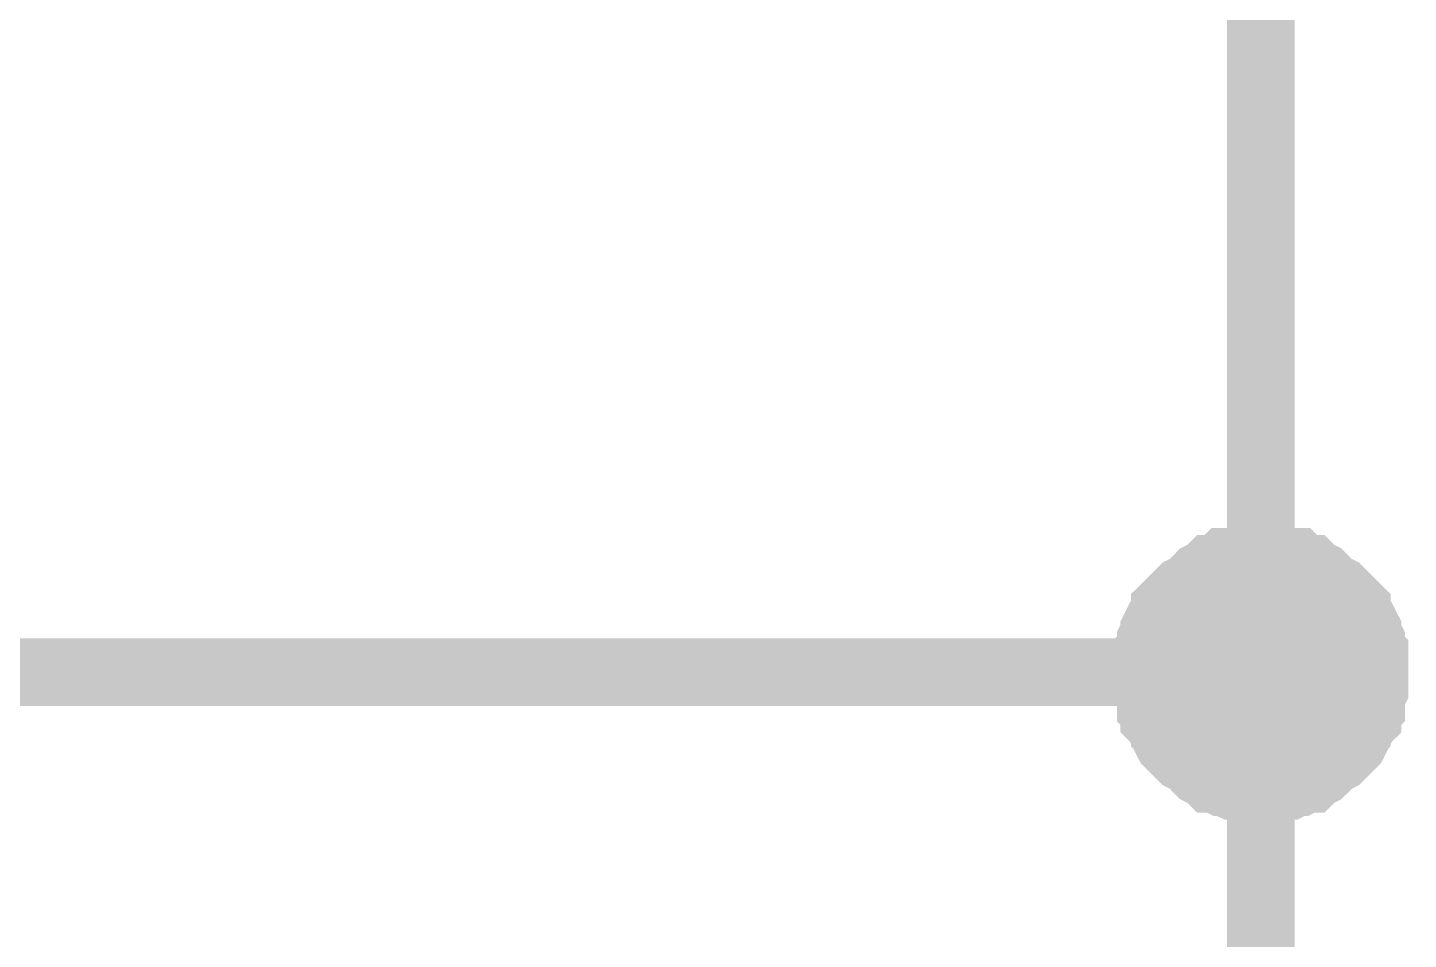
# Model space of a CAD drawing. Header units: millimetres. Extents: x 0 to 15.5, y 0 to 11.1.
# Drawn here: x 8.6847 to 8.9261, y 7.4527 to 7.6121 of the extents above; entities that cross this region are included whole.
import ezdxf

# ---------------------------------------------------------------- set-up
doc = ezdxf.new("R2010")
doc.units = ezdxf.units.MM
doc.header["$MEASUREMENT"] = 0
doc.layers.add('Sheet', color=255, linetype='Continuous')

msp = doc.modelspace()

# ---------------------------------------------------------------- linework, layer by layer
at = {"layer": 'Sheet', "const_width": 0.0118}
for points in [[(8.90031, 7.79909), (8.90031, 7.49946), (8.7001, 7.49946)], [(8.88042, 7.49946), (8.88042, 7.50071), (8.88042, 7.50133), (8.88042, 7.50257), (8.88104, 7.50319), (8.88104, 7.50444), (8.88104, 7.50506), (8.88166, 7.5063), (8.88166, 7.50692), (8.88228, 7.50817), (8.8829, 7.50879), (8.88352, 7.50941), (8.88352, 7.51065), (8.88415, 7.51127), (8.88477, 7.5119), (8.88539, 7.51252), (8.88601, 7.51314), (8.88663, 7.51376), (8.88788, 7.51438), (8.8885, 7.515), (8.88912, 7.51562), (8.88974, 7.51625), (8.89099, 7.51687), (8.89161, 7.51749), (8.89223, 7.51749), (8.89347, 7.51811), (8.89409, 7.51873), (8.89534, 7.51873), (8.89596, 7.51873), (8.8972, 7.51935), (8.89845, 7.51935), (8.89907, 7.51935), (8.90031, 7.51935)], [(8.88042, 7.49946), (8.88042, 7.50071), (8.88042, 7.50133), (8.88042, 7.50257), (8.88104, 7.50319), (8.88104, 7.50444), (8.88104, 7.50506), (8.88166, 7.5063), (8.88166, 7.50692), (8.88228, 7.50817), (8.8829, 7.50879), (8.88352, 7.50941), (8.88352, 7.51065), (8.88415, 7.51127), (8.88477, 7.5119), (8.88539, 7.51252), (8.88601, 7.51314), (8.88663, 7.51376), (8.88788, 7.51438), (8.8885, 7.515), (8.88912, 7.51562), (8.88974, 7.51625), (8.89099, 7.51687), (8.89161, 7.51749), (8.89223, 7.51749), (8.89347, 7.51811), (8.89409, 7.51873), (8.89534, 7.51873), (8.89596, 7.51873), (8.8972, 7.51935), (8.89845, 7.51935), (8.89907, 7.51935), (8.90031, 7.51935)], [(8.88042, 7.49946), (8.88042, 7.50071), (8.88042, 7.50133), (8.88042, 7.50257), (8.88104, 7.50319), (8.88104, 7.50444), (8.88104, 7.50506), (8.88166, 7.5063), (8.88166, 7.50692), (8.88228, 7.50817), (8.8829, 7.50879), (8.88352, 7.50941), (8.88352, 7.51065), (8.88415, 7.51127), (8.88477, 7.5119), (8.88539, 7.51252), (8.88601, 7.51314), (8.88663, 7.51376), (8.88788, 7.51438), (8.8885, 7.515), (8.88912, 7.51562), (8.88974, 7.51625), (8.89099, 7.51687), (8.89161, 7.51749), (8.89223, 7.51749), (8.89347, 7.51811), (8.89409, 7.51873), (8.89534, 7.51873), (8.89596, 7.51873), (8.8972, 7.51935), (8.89845, 7.51935), (8.89907, 7.51935), (8.90031, 7.51935)], [(8.88042, 7.49946), (8.88042, 7.50071), (8.88042, 7.50133), (8.88042, 7.50257), (8.88104, 7.50319), (8.88104, 7.50444), (8.88104, 7.50506), (8.88166, 7.5063), (8.88166, 7.50692), (8.88228, 7.50817), (8.8829, 7.50879), (8.88352, 7.50941), (8.88352, 7.51065), (8.88415, 7.51127), (8.88477, 7.5119), (8.88539, 7.51252), (8.88601, 7.51314), (8.88663, 7.51376), (8.88788, 7.51438), (8.8885, 7.515), (8.88912, 7.51562), (8.88974, 7.51625), (8.89099, 7.51687), (8.89161, 7.51749), (8.89223, 7.51749), (8.89347, 7.51811), (8.89409, 7.51873), (8.89534, 7.51873), (8.89596, 7.51873), (8.8972, 7.51935), (8.89845, 7.51935), (8.89907, 7.51935), (8.90031, 7.51935)], [(8.88042, 7.49946), (8.88042, 7.50071), (8.88042, 7.50133), (8.88042, 7.50257), (8.88104, 7.50319), (8.88104, 7.50444), (8.88104, 7.50506), (8.88166, 7.5063), (8.88166, 7.50692), (8.88228, 7.50817), (8.8829, 7.50879), (8.88352, 7.50941), (8.88352, 7.51065), (8.88415, 7.51127), (8.88477, 7.5119), (8.88539, 7.51252), (8.88601, 7.51314), (8.88663, 7.51376), (8.88788, 7.51438), (8.8885, 7.515), (8.88912, 7.51562), (8.88974, 7.51625), (8.89099, 7.51687), (8.89161, 7.51749), (8.89223, 7.51749), (8.89347, 7.51811), (8.89409, 7.51873), (8.89534, 7.51873), (8.89596, 7.51873), (8.8972, 7.51935), (8.89845, 7.51935), (8.89907, 7.51935), (8.90031, 7.51935)], [(8.88042, 7.49946), (8.88042, 7.50071), (8.88042, 7.50133), (8.88042, 7.50257), (8.88104, 7.50319), (8.88104, 7.50444), (8.88104, 7.50506), (8.88166, 7.5063), (8.88166, 7.50692), (8.88228, 7.50817), (8.8829, 7.50879), (8.88352, 7.50941), (8.88352, 7.51065), (8.88415, 7.51127), (8.88477, 7.5119), (8.88539, 7.51252), (8.88601, 7.51314), (8.88663, 7.51376), (8.88788, 7.51438), (8.8885, 7.515), (8.88912, 7.51562), (8.88974, 7.51625), (8.89099, 7.51687), (8.89161, 7.51749), (8.89223, 7.51749), (8.89347, 7.51811), (8.89409, 7.51873), (8.89534, 7.51873), (8.89596, 7.51873), (8.8972, 7.51935), (8.89845, 7.51935), (8.89907, 7.51935), (8.90031, 7.51935)], [(8.88042, 7.49946), (8.88042, 7.50071), (8.88042, 7.50133), (8.88042, 7.50257), (8.88104, 7.50319), (8.88104, 7.50444), (8.88104, 7.50506), (8.88166, 7.5063), (8.88166, 7.50692), (8.88228, 7.50817), (8.8829, 7.50879), (8.88352, 7.50941), (8.88352, 7.51065), (8.88415, 7.51127), (8.88477, 7.5119), (8.88539, 7.51252), (8.88601, 7.51314), (8.88663, 7.51376), (8.88788, 7.51438), (8.8885, 7.515), (8.88912, 7.51562), (8.88974, 7.51625), (8.89099, 7.51687), (8.89161, 7.51749), (8.89223, 7.51749), (8.89347, 7.51811), (8.89409, 7.51873), (8.89534, 7.51873), (8.89596, 7.51873), (8.8972, 7.51935), (8.89845, 7.51935), (8.89907, 7.51935), (8.90031, 7.51935)], [(8.88042, 7.49946), (8.88042, 7.50071), (8.88042, 7.50133), (8.88042, 7.50257), (8.88104, 7.50319), (8.88104, 7.50444), (8.88104, 7.50506), (8.88166, 7.5063), (8.88166, 7.50692), (8.88228, 7.50817), (8.8829, 7.50879), (8.88352, 7.50941), (8.88352, 7.51065), (8.88415, 7.51127), (8.88477, 7.5119), (8.88539, 7.51252), (8.88601, 7.51314), (8.88663, 7.51376), (8.88788, 7.51438), (8.8885, 7.515), (8.88912, 7.51562), (8.88974, 7.51625), (8.89099, 7.51687), (8.89161, 7.51749), (8.89223, 7.51749), (8.89347, 7.51811), (8.89409, 7.51873), (8.89534, 7.51873), (8.89596, 7.51873), (8.8972, 7.51935), (8.89845, 7.51935), (8.89907, 7.51935), (8.90031, 7.51935)], [(8.90031, 7.51935), (8.90031, 7.51935)], [(8.90031, 7.51935), (8.90156, 7.51935), (8.90218, 7.51935), (8.90342, 7.51935), (8.90467, 7.51873), (8.90529, 7.51873), (8.90653, 7.51873), (8.90715, 7.51811), (8.9084, 7.51749), (8.90902, 7.51749), (8.90964, 7.51687), (8.91088, 7.51625), (8.91151, 7.51562), (8.91213, 7.515), (8.91275, 7.51438), (8.91399, 7.51376), (8.91461, 7.51314), (8.91524, 7.51252), (8.91586, 7.5119), (8.91648, 7.51127), (8.9171, 7.51065), (8.9171, 7.50941), (8.91772, 7.50879), (8.91834, 7.50817), (8.91897, 7.50692), (8.91897, 7.5063), (8.91959, 7.50506), (8.91959, 7.50444), (8.91959, 7.50319), (8.92021, 7.50257), (8.92021, 7.50133), (8.92021, 7.50071), (8.92021, 7.49946)], [(8.90031, 7.51935), (8.90031, 7.51935)], [(8.90031, 7.51935), (8.90156, 7.51935), (8.90218, 7.51935), (8.90342, 7.51935), (8.90467, 7.51873), (8.90529, 7.51873), (8.90653, 7.51873), (8.90715, 7.51811), (8.9084, 7.51749), (8.90902, 7.51749), (8.90964, 7.51687), (8.91088, 7.51625), (8.91151, 7.51562), (8.91213, 7.515), (8.91275, 7.51438), (8.91399, 7.51376), (8.91461, 7.51314), (8.91524, 7.51252), (8.91586, 7.5119), (8.91648, 7.51127), (8.9171, 7.51065), (8.9171, 7.50941), (8.91772, 7.50879), (8.91834, 7.50817), (8.91897, 7.50692), (8.91897, 7.5063), (8.91959, 7.50506), (8.91959, 7.50444), (8.91959, 7.50319), (8.92021, 7.50257), (8.92021, 7.50133), (8.92021, 7.50071), (8.92021, 7.49946)], [(8.90031, 7.51935), (8.90031, 7.51935)], [(8.90031, 7.51935), (8.90156, 7.51935), (8.90218, 7.51935), (8.90342, 7.51935), (8.90467, 7.51873), (8.90529, 7.51873), (8.90653, 7.51873), (8.90715, 7.51811), (8.9084, 7.51749), (8.90902, 7.51749), (8.90964, 7.51687), (8.91088, 7.51625), (8.91151, 7.51562), (8.91213, 7.515), (8.91275, 7.51438), (8.91399, 7.51376), (8.91461, 7.51314), (8.91524, 7.51252), (8.91586, 7.5119), (8.91648, 7.51127), (8.9171, 7.51065), (8.9171, 7.50941), (8.91772, 7.50879), (8.91834, 7.50817), (8.91897, 7.50692), (8.91897, 7.5063), (8.91959, 7.50506), (8.91959, 7.50444), (8.91959, 7.50319), (8.92021, 7.50257), (8.92021, 7.50133), (8.92021, 7.50071), (8.92021, 7.49946)], [(8.90031, 7.51935), (8.90031, 7.51935)], [(8.90031, 7.51935), (8.90156, 7.51935), (8.90218, 7.51935), (8.90342, 7.51935), (8.90467, 7.51873), (8.90529, 7.51873), (8.90653, 7.51873), (8.90715, 7.51811), (8.9084, 7.51749), (8.90902, 7.51749), (8.90964, 7.51687), (8.91088, 7.51625), (8.91151, 7.51562), (8.91213, 7.515), (8.91275, 7.51438), (8.91399, 7.51376), (8.91461, 7.51314), (8.91524, 7.51252), (8.91586, 7.5119), (8.91648, 7.51127), (8.9171, 7.51065), (8.9171, 7.50941), (8.91772, 7.50879), (8.91834, 7.50817), (8.91897, 7.50692), (8.91897, 7.5063), (8.91959, 7.50506), (8.91959, 7.50444), (8.91959, 7.50319), (8.92021, 7.50257), (8.92021, 7.50133), (8.92021, 7.50071), (8.92021, 7.49946)], [(8.90031, 7.51935), (8.90031, 7.51935)], [(8.90031, 7.51935), (8.90156, 7.51935), (8.90218, 7.51935), (8.90342, 7.51935), (8.90467, 7.51873), (8.90529, 7.51873), (8.90653, 7.51873), (8.90715, 7.51811), (8.9084, 7.51749), (8.90902, 7.51749), (8.90964, 7.51687), (8.91088, 7.51625), (8.91151, 7.51562), (8.91213, 7.515), (8.91275, 7.51438), (8.91399, 7.51376), (8.91461, 7.51314), (8.91524, 7.51252), (8.91586, 7.5119), (8.91648, 7.51127), (8.9171, 7.51065), (8.9171, 7.50941), (8.91772, 7.50879), (8.91834, 7.50817), (8.91897, 7.50692), (8.91897, 7.5063), (8.91959, 7.50506), (8.91959, 7.50444), (8.91959, 7.50319), (8.92021, 7.50257), (8.92021, 7.50133), (8.92021, 7.50071), (8.92021, 7.49946)], [(8.90031, 7.51935), (8.90031, 7.51935)], [(8.90031, 7.51935), (8.90156, 7.51935), (8.90218, 7.51935), (8.90342, 7.51935), (8.90467, 7.51873), (8.90529, 7.51873), (8.90653, 7.51873), (8.90715, 7.51811), (8.9084, 7.51749), (8.90902, 7.51749), (8.90964, 7.51687), (8.91088, 7.51625), (8.91151, 7.51562), (8.91213, 7.515), (8.91275, 7.51438), (8.91399, 7.51376), (8.91461, 7.51314), (8.91524, 7.51252), (8.91586, 7.5119), (8.91648, 7.51127), (8.9171, 7.51065), (8.9171, 7.50941), (8.91772, 7.50879), (8.91834, 7.50817), (8.91897, 7.50692), (8.91897, 7.5063), (8.91959, 7.50506), (8.91959, 7.50444), (8.91959, 7.50319), (8.92021, 7.50257), (8.92021, 7.50133), (8.92021, 7.50071), (8.92021, 7.49946)], [(8.90031, 7.51935), (8.90031, 7.51935)], [(8.90031, 7.51935), (8.90156, 7.51935), (8.90218, 7.51935), (8.90342, 7.51935), (8.90467, 7.51873), (8.90529, 7.51873), (8.90653, 7.51873), (8.90715, 7.51811), (8.9084, 7.51749), (8.90902, 7.51749), (8.90964, 7.51687), (8.91088, 7.51625), (8.91151, 7.51562), (8.91213, 7.515), (8.91275, 7.51438), (8.91399, 7.51376), (8.91461, 7.51314), (8.91524, 7.51252), (8.91586, 7.5119), (8.91648, 7.51127), (8.9171, 7.51065), (8.9171, 7.50941), (8.91772, 7.50879), (8.91834, 7.50817), (8.91897, 7.50692), (8.91897, 7.5063), (8.91959, 7.50506), (8.91959, 7.50444), (8.91959, 7.50319), (8.92021, 7.50257), (8.92021, 7.50133), (8.92021, 7.50071), (8.92021, 7.49946)], [(8.90031, 7.51935), (8.90031, 7.51935)], [(8.90031, 7.51935), (8.90156, 7.51935), (8.90218, 7.51935), (8.90342, 7.51935), (8.90467, 7.51873), (8.90529, 7.51873), (8.90653, 7.51873), (8.90715, 7.51811), (8.9084, 7.51749), (8.90902, 7.51749), (8.90964, 7.51687), (8.91088, 7.51625), (8.91151, 7.51562), (8.91213, 7.515), (8.91275, 7.51438), (8.91399, 7.51376), (8.91461, 7.51314), (8.91524, 7.51252), (8.91586, 7.5119), (8.91648, 7.51127), (8.9171, 7.51065), (8.9171, 7.50941), (8.91772, 7.50879), (8.91834, 7.50817), (8.91897, 7.50692), (8.91897, 7.5063), (8.91959, 7.50506), (8.91959, 7.50444), (8.91959, 7.50319), (8.92021, 7.50257), (8.92021, 7.50133), (8.92021, 7.50071), (8.92021, 7.49946)], [(8.5005, 7.49946), (8.7001, 7.49946)], [(8.7001, 7.39938), (8.90031, 7.39938), (8.90031, 7.49946)], [(8.90031, 7.47895), (8.89907, 7.47895), (8.89845, 7.47895), (8.8972, 7.47895), (8.89596, 7.47957), (8.89534, 7.47957), (8.89409, 7.48019), (8.89347, 7.48019), (8.89223, 7.48081), (8.89161, 7.48081), (8.89099, 7.48143), (8.88974, 7.48206), (8.88912, 7.48268), (8.8885, 7.4833), (8.88788, 7.48392), (8.88663, 7.48454), (8.88601, 7.48516), (8.88539, 7.48579), (8.88477, 7.48641), (8.88415, 7.48703), (8.88352, 7.48827), (8.88352, 7.48889), (8.8829, 7.48952), (8.88228, 7.49076), (8.88166, 7.49138), (8.88166, 7.49262), (8.88104, 7.49325), (8.88104, 7.49449), (8.88104, 7.49511), (8.88042, 7.49635), (8.88042, 7.4976), (8.88042, 7.49822), (8.88042, 7.49946)], [(8.88042, 7.49946), (8.88042, 7.49946)], [(8.90031, 7.47895), (8.89907, 7.47895), (8.89845, 7.47895), (8.8972, 7.47895), (8.89596, 7.47957), (8.89534, 7.47957), (8.89409, 7.48019), (8.89347, 7.48019), (8.89223, 7.48081), (8.89161, 7.48081), (8.89099, 7.48143), (8.88974, 7.48206), (8.88912, 7.48268), (8.8885, 7.4833), (8.88788, 7.48392), (8.88663, 7.48454), (8.88601, 7.48516), (8.88539, 7.48579), (8.88477, 7.48641), (8.88415, 7.48703), (8.88352, 7.48827), (8.88352, 7.48889), (8.8829, 7.48952), (8.88228, 7.49076), (8.88166, 7.49138), (8.88166, 7.49262), (8.88104, 7.49325), (8.88104, 7.49449), (8.88104, 7.49511), (8.88042, 7.49635), (8.88042, 7.4976), (8.88042, 7.49822), (8.88042, 7.49946)], [(8.88042, 7.49946), (8.88042, 7.49946)], [(8.90031, 7.47895), (8.89907, 7.47895), (8.89845, 7.47895), (8.8972, 7.47895), (8.89596, 7.47957), (8.89534, 7.47957), (8.89409, 7.48019), (8.89347, 7.48019), (8.89223, 7.48081), (8.89161, 7.48081), (8.89099, 7.48143), (8.88974, 7.48206), (8.88912, 7.48268), (8.8885, 7.4833), (8.88788, 7.48392), (8.88663, 7.48454), (8.88601, 7.48516), (8.88539, 7.48579), (8.88477, 7.48641), (8.88415, 7.48703), (8.88352, 7.48827), (8.88352, 7.48889), (8.8829, 7.48952), (8.88228, 7.49076), (8.88166, 7.49138), (8.88166, 7.49262), (8.88104, 7.49325), (8.88104, 7.49449), (8.88104, 7.49511), (8.88042, 7.49635), (8.88042, 7.4976), (8.88042, 7.49822), (8.88042, 7.49946)], [(8.88042, 7.49946), (8.88042, 7.49946)], [(8.90031, 7.47895), (8.89907, 7.47895), (8.89845, 7.47895), (8.8972, 7.47895), (8.89596, 7.47957), (8.89534, 7.47957), (8.89409, 7.48019), (8.89347, 7.48019), (8.89223, 7.48081), (8.89161, 7.48081), (8.89099, 7.48143), (8.88974, 7.48206), (8.88912, 7.48268), (8.8885, 7.4833), (8.88788, 7.48392), (8.88663, 7.48454), (8.88601, 7.48516), (8.88539, 7.48579), (8.88477, 7.48641), (8.88415, 7.48703), (8.88352, 7.48827), (8.88352, 7.48889), (8.8829, 7.48952), (8.88228, 7.49076), (8.88166, 7.49138), (8.88166, 7.49262), (8.88104, 7.49325), (8.88104, 7.49449), (8.88104, 7.49511), (8.88042, 7.49635), (8.88042, 7.4976), (8.88042, 7.49822), (8.88042, 7.49946)], [(8.88042, 7.49946), (8.88042, 7.49946)], [(8.90031, 7.47895), (8.89907, 7.47895), (8.89845, 7.47895), (8.8972, 7.47895), (8.89596, 7.47957), (8.89534, 7.47957), (8.89409, 7.48019), (8.89347, 7.48019), (8.89223, 7.48081), (8.89161, 7.48081), (8.89099, 7.48143), (8.88974, 7.48206), (8.88912, 7.48268), (8.8885, 7.4833), (8.88788, 7.48392), (8.88663, 7.48454), (8.88601, 7.48516), (8.88539, 7.48579), (8.88477, 7.48641), (8.88415, 7.48703), (8.88352, 7.48827), (8.88352, 7.48889), (8.8829, 7.48952), (8.88228, 7.49076), (8.88166, 7.49138), (8.88166, 7.49262), (8.88104, 7.49325), (8.88104, 7.49449), (8.88104, 7.49511), (8.88042, 7.49635), (8.88042, 7.4976), (8.88042, 7.49822), (8.88042, 7.49946)], [(8.88042, 7.49946), (8.88042, 7.49946)], [(8.90031, 7.47895), (8.89907, 7.47895), (8.89845, 7.47895), (8.8972, 7.47895), (8.89596, 7.47957), (8.89534, 7.47957), (8.89409, 7.48019), (8.89347, 7.48019), (8.89223, 7.48081), (8.89161, 7.48081), (8.89099, 7.48143), (8.88974, 7.48206), (8.88912, 7.48268), (8.8885, 7.4833), (8.88788, 7.48392), (8.88663, 7.48454), (8.88601, 7.48516), (8.88539, 7.48579), (8.88477, 7.48641), (8.88415, 7.48703), (8.88352, 7.48827), (8.88352, 7.48889), (8.8829, 7.48952), (8.88228, 7.49076), (8.88166, 7.49138), (8.88166, 7.49262), (8.88104, 7.49325), (8.88104, 7.49449), (8.88104, 7.49511), (8.88042, 7.49635), (8.88042, 7.4976), (8.88042, 7.49822), (8.88042, 7.49946)], [(8.88042, 7.49946), (8.88042, 7.49946)], [(8.90031, 7.47895), (8.89907, 7.47895), (8.89845, 7.47895), (8.8972, 7.47895), (8.89596, 7.47957), (8.89534, 7.47957), (8.89409, 7.48019), (8.89347, 7.48019), (8.89223, 7.48081), (8.89161, 7.48081), (8.89099, 7.48143), (8.88974, 7.48206), (8.88912, 7.48268), (8.8885, 7.4833), (8.88788, 7.48392), (8.88663, 7.48454), (8.88601, 7.48516), (8.88539, 7.48579), (8.88477, 7.48641), (8.88415, 7.48703), (8.88352, 7.48827), (8.88352, 7.48889), (8.8829, 7.48952), (8.88228, 7.49076), (8.88166, 7.49138), (8.88166, 7.49262), (8.88104, 7.49325), (8.88104, 7.49449), (8.88104, 7.49511), (8.88042, 7.49635), (8.88042, 7.4976), (8.88042, 7.49822), (8.88042, 7.49946)], [(8.88042, 7.49946), (8.88042, 7.49946)], [(8.90031, 7.47895), (8.89907, 7.47895), (8.89845, 7.47895), (8.8972, 7.47895), (8.89596, 7.47957), (8.89534, 7.47957), (8.89409, 7.48019), (8.89347, 7.48019), (8.89223, 7.48081), (8.89161, 7.48081), (8.89099, 7.48143), (8.88974, 7.48206), (8.88912, 7.48268), (8.8885, 7.4833), (8.88788, 7.48392), (8.88663, 7.48454), (8.88601, 7.48516), (8.88539, 7.48579), (8.88477, 7.48641), (8.88415, 7.48703), (8.88352, 7.48827), (8.88352, 7.48889), (8.8829, 7.48952), (8.88228, 7.49076), (8.88166, 7.49138), (8.88166, 7.49262), (8.88104, 7.49325), (8.88104, 7.49449), (8.88104, 7.49511), (8.88042, 7.49635), (8.88042, 7.4976), (8.88042, 7.49822), (8.88042, 7.49946)], [(8.88042, 7.49946), (8.88042, 7.49946)], [(8.92021, 7.49946), (8.92021, 7.49822), (8.92021, 7.4976), (8.92021, 7.49635), (8.91959, 7.49511), (8.91959, 7.49449), (8.91959, 7.49325), (8.91897, 7.49262), (8.91897, 7.49138), (8.91834, 7.49076), (8.91772, 7.48952), (8.9171, 7.48889), (8.9171, 7.48827), (8.91648, 7.48703), (8.91586, 7.48641), (8.91524, 7.48579), (8.91461, 7.48516), (8.91399, 7.48454), (8.91275, 7.48392), (8.91213, 7.4833), (8.91151, 7.48268), (8.91088, 7.48206), (8.90964, 7.48143), (8.90902, 7.48081), (8.9084, 7.48081), (8.90715, 7.48019), (8.90653, 7.48019), (8.90529, 7.47957), (8.90467, 7.47957), (8.90342, 7.47895), (8.90218, 7.47895), (8.90156, 7.47895), (8.90031, 7.47895)], [(8.92021, 7.49946), (8.92021, 7.49822), (8.92021, 7.4976), (8.92021, 7.49635), (8.91959, 7.49511), (8.91959, 7.49449), (8.91959, 7.49325), (8.91897, 7.49262), (8.91897, 7.49138), (8.91834, 7.49076), (8.91772, 7.48952), (8.9171, 7.48889), (8.9171, 7.48827), (8.91648, 7.48703), (8.91586, 7.48641), (8.91524, 7.48579), (8.91461, 7.48516), (8.91399, 7.48454), (8.91275, 7.48392), (8.91213, 7.4833), (8.91151, 7.48268), (8.91088, 7.48206), (8.90964, 7.48143), (8.90902, 7.48081), (8.9084, 7.48081), (8.90715, 7.48019), (8.90653, 7.48019), (8.90529, 7.47957), (8.90467, 7.47957), (8.90342, 7.47895), (8.90218, 7.47895), (8.90156, 7.47895), (8.90031, 7.47895)], [(8.92021, 7.49946), (8.92021, 7.49822), (8.92021, 7.4976), (8.92021, 7.49635), (8.91959, 7.49511), (8.91959, 7.49449), (8.91959, 7.49325), (8.91897, 7.49262), (8.91897, 7.49138), (8.91834, 7.49076), (8.91772, 7.48952), (8.9171, 7.48889), (8.9171, 7.48827), (8.91648, 7.48703), (8.91586, 7.48641), (8.91524, 7.48579), (8.91461, 7.48516), (8.91399, 7.48454), (8.91275, 7.48392), (8.91213, 7.4833), (8.91151, 7.48268), (8.91088, 7.48206), (8.90964, 7.48143), (8.90902, 7.48081), (8.9084, 7.48081), (8.90715, 7.48019), (8.90653, 7.48019), (8.90529, 7.47957), (8.90467, 7.47957), (8.90342, 7.47895), (8.90218, 7.47895), (8.90156, 7.47895), (8.90031, 7.47895)], [(8.92021, 7.49946), (8.92021, 7.49822), (8.92021, 7.4976), (8.92021, 7.49635), (8.91959, 7.49511), (8.91959, 7.49449), (8.91959, 7.49325), (8.91897, 7.49262), (8.91897, 7.49138), (8.91834, 7.49076), (8.91772, 7.48952), (8.9171, 7.48889), (8.9171, 7.48827), (8.91648, 7.48703), (8.91586, 7.48641), (8.91524, 7.48579), (8.91461, 7.48516), (8.91399, 7.48454), (8.91275, 7.48392), (8.91213, 7.4833), (8.91151, 7.48268), (8.91088, 7.48206), (8.90964, 7.48143), (8.90902, 7.48081), (8.9084, 7.48081), (8.90715, 7.48019), (8.90653, 7.48019), (8.90529, 7.47957), (8.90467, 7.47957), (8.90342, 7.47895), (8.90218, 7.47895), (8.90156, 7.47895), (8.90031, 7.47895)], [(8.92021, 7.49946), (8.92021, 7.49822), (8.92021, 7.4976), (8.92021, 7.49635), (8.91959, 7.49511), (8.91959, 7.49449), (8.91959, 7.49325), (8.91897, 7.49262), (8.91897, 7.49138), (8.91834, 7.49076), (8.91772, 7.48952), (8.9171, 7.48889), (8.9171, 7.48827), (8.91648, 7.48703), (8.91586, 7.48641), (8.91524, 7.48579), (8.91461, 7.48516), (8.91399, 7.48454), (8.91275, 7.48392), (8.91213, 7.4833), (8.91151, 7.48268), (8.91088, 7.48206), (8.90964, 7.48143), (8.90902, 7.48081), (8.9084, 7.48081), (8.90715, 7.48019), (8.90653, 7.48019), (8.90529, 7.47957), (8.90467, 7.47957), (8.90342, 7.47895), (8.90218, 7.47895), (8.90156, 7.47895), (8.90031, 7.47895)], [(8.92021, 7.49946), (8.92021, 7.49822), (8.92021, 7.4976), (8.92021, 7.49635), (8.91959, 7.49511), (8.91959, 7.49449), (8.91959, 7.49325), (8.91897, 7.49262), (8.91897, 7.49138), (8.91834, 7.49076), (8.91772, 7.48952), (8.9171, 7.48889), (8.9171, 7.48827), (8.91648, 7.48703), (8.91586, 7.48641), (8.91524, 7.48579), (8.91461, 7.48516), (8.91399, 7.48454), (8.91275, 7.48392), (8.91213, 7.4833), (8.91151, 7.48268), (8.91088, 7.48206), (8.90964, 7.48143), (8.90902, 7.48081), (8.9084, 7.48081), (8.90715, 7.48019), (8.90653, 7.48019), (8.90529, 7.47957), (8.90467, 7.47957), (8.90342, 7.47895), (8.90218, 7.47895), (8.90156, 7.47895), (8.90031, 7.47895)], [(8.92021, 7.49946), (8.92021, 7.49822), (8.92021, 7.4976), (8.92021, 7.49635), (8.91959, 7.49511), (8.91959, 7.49449), (8.91959, 7.49325), (8.91897, 7.49262), (8.91897, 7.49138), (8.91834, 7.49076), (8.91772, 7.48952), (8.9171, 7.48889), (8.9171, 7.48827), (8.91648, 7.48703), (8.91586, 7.48641), (8.91524, 7.48579), (8.91461, 7.48516), (8.91399, 7.48454), (8.91275, 7.48392), (8.91213, 7.4833), (8.91151, 7.48268), (8.91088, 7.48206), (8.90964, 7.48143), (8.90902, 7.48081), (8.9084, 7.48081), (8.90715, 7.48019), (8.90653, 7.48019), (8.90529, 7.47957), (8.90467, 7.47957), (8.90342, 7.47895), (8.90218, 7.47895), (8.90156, 7.47895), (8.90031, 7.47895)], [(8.92021, 7.49946), (8.92021, 7.49822), (8.92021, 7.4976), (8.92021, 7.49635), (8.91959, 7.49511), (8.91959, 7.49449), (8.91959, 7.49325), (8.91897, 7.49262), (8.91897, 7.49138), (8.91834, 7.49076), (8.91772, 7.48952), (8.9171, 7.48889), (8.9171, 7.48827), (8.91648, 7.48703), (8.91586, 7.48641), (8.91524, 7.48579), (8.91461, 7.48516), (8.91399, 7.48454), (8.91275, 7.48392), (8.91213, 7.4833), (8.91151, 7.48268), (8.91088, 7.48206), (8.90964, 7.48143), (8.90902, 7.48081), (8.9084, 7.48081), (8.90715, 7.48019), (8.90653, 7.48019), (8.90529, 7.47957), (8.90467, 7.47957), (8.90342, 7.47895), (8.90218, 7.47895), (8.90156, 7.47895), (8.90031, 7.47895)], [(8.92021, 7.49946), (8.92021, 7.49946), (8.92021, 7.49946), (8.92021, 7.49946), (8.92021, 7.49946), (8.92021, 7.49946), (8.92021, 7.49946), (8.92021, 7.49946), (8.92021, 7.49946), (8.92021, 7.49946), (8.92021, 7.49946), (8.92021, 7.49946), (8.92021, 7.49946), (8.92021, 7.49946), (8.92021, 7.49946), (8.92021, 7.49946), (8.92021, 7.49946), (8.92021, 7.49946), (8.92021, 7.49946), (8.92021, 7.49946), (8.92021, 7.49946), (8.92021, 7.49946), (8.92021, 7.49946), (8.92021, 7.49946), (8.92021, 7.49946), (8.92021, 7.49946), (8.92021, 7.49946), (8.92021, 7.49946), (8.92021, 7.49946), (8.92021, 7.49946), (8.92021, 7.49946), (8.92021, 7.49946), (8.92021, 7.49946)], [(8.92021, 7.49946), (8.92021, 7.49946)], [(8.92021, 7.49946), (8.92021, 7.49946), (8.92021, 7.49946), (8.92021, 7.49946), (8.92021, 7.49946), (8.92021, 7.49946), (8.92021, 7.49946), (8.92021, 7.49946), (8.92021, 7.49946), (8.92021, 7.49946), (8.92021, 7.49946), (8.92021, 7.49946), (8.92021, 7.49946), (8.92021, 7.49946), (8.92021, 7.49946), (8.92021, 7.49946), (8.92021, 7.49946), (8.92021, 7.49946), (8.92021, 7.49946), (8.92021, 7.49946), (8.92021, 7.49946), (8.92021, 7.49946), (8.92021, 7.49946), (8.92021, 7.49946), (8.92021, 7.49946), (8.92021, 7.49946), (8.92021, 7.49946), (8.92021, 7.49946), (8.92021, 7.49946), (8.92021, 7.49946), (8.92021, 7.49946), (8.92021, 7.49946), (8.92021, 7.49946)], [(8.92021, 7.49946), (8.92021, 7.49946)], [(8.92021, 7.49946), (8.92021, 7.49946), (8.92021, 7.49946), (8.92021, 7.49946), (8.92021, 7.49946), (8.92021, 7.49946), (8.92021, 7.49946), (8.92021, 7.49946), (8.92021, 7.49946), (8.92021, 7.49946), (8.92021, 7.49946), (8.92021, 7.49946), (8.92021, 7.49946), (8.92021, 7.49946), (8.92021, 7.49946), (8.92021, 7.49946), (8.92021, 7.49946), (8.92021, 7.49946), (8.92021, 7.49946), (8.92021, 7.49946), (8.92021, 7.49946), (8.92021, 7.49946), (8.92021, 7.49946), (8.92021, 7.49946), (8.92021, 7.49946), (8.92021, 7.49946), (8.92021, 7.49946), (8.92021, 7.49946), (8.92021, 7.49946), (8.92021, 7.49946), (8.92021, 7.49946), (8.92021, 7.49946), (8.92021, 7.49946)], [(8.92021, 7.49946), (8.92021, 7.49946)], [(8.92021, 7.49946), (8.92021, 7.49946), (8.92021, 7.49946), (8.92021, 7.49946), (8.92021, 7.49946), (8.92021, 7.49946), (8.92021, 7.49946), (8.92021, 7.49946), (8.92021, 7.49946), (8.92021, 7.49946), (8.92021, 7.49946), (8.92021, 7.49946), (8.92021, 7.49946), (8.92021, 7.49946), (8.92021, 7.49946), (8.92021, 7.49946), (8.92021, 7.49946), (8.92021, 7.49946), (8.92021, 7.49946), (8.92021, 7.49946), (8.92021, 7.49946), (8.92021, 7.49946), (8.92021, 7.49946), (8.92021, 7.49946), (8.92021, 7.49946), (8.92021, 7.49946), (8.92021, 7.49946), (8.92021, 7.49946), (8.92021, 7.49946), (8.92021, 7.49946), (8.92021, 7.49946), (8.92021, 7.49946), (8.92021, 7.49946)], [(8.92021, 7.49946), (8.92021, 7.49946)], [(8.92021, 7.49946), (8.92021, 7.49946), (8.92021, 7.49946), (8.92021, 7.49946), (8.92021, 7.49946), (8.92021, 7.49946), (8.92021, 7.49946), (8.92021, 7.49946), (8.92021, 7.49946), (8.92021, 7.49946), (8.92021, 7.49946), (8.92021, 7.49946), (8.92021, 7.49946), (8.92021, 7.49946), (8.92021, 7.49946), (8.92021, 7.49946), (8.92021, 7.49946), (8.92021, 7.49946), (8.92021, 7.49946), (8.92021, 7.49946), (8.92021, 7.49946), (8.92021, 7.49946), (8.92021, 7.49946), (8.92021, 7.49946), (8.92021, 7.49946), (8.92021, 7.49946), (8.92021, 7.49946), (8.92021, 7.49946), (8.92021, 7.49946), (8.92021, 7.49946), (8.92021, 7.49946), (8.92021, 7.49946), (8.92021, 7.49946)], [(8.92021, 7.49946), (8.92021, 7.49946)], [(8.92021, 7.49946), (8.92021, 7.49946), (8.92021, 7.49946), (8.92021, 7.49946), (8.92021, 7.49946), (8.92021, 7.49946), (8.92021, 7.49946), (8.92021, 7.49946), (8.92021, 7.49946), (8.92021, 7.49946), (8.92021, 7.49946), (8.92021, 7.49946), (8.92021, 7.49946), (8.92021, 7.49946), (8.92021, 7.49946), (8.92021, 7.49946), (8.92021, 7.49946), (8.92021, 7.49946), (8.92021, 7.49946), (8.92021, 7.49946), (8.92021, 7.49946), (8.92021, 7.49946), (8.92021, 7.49946), (8.92021, 7.49946), (8.92021, 7.49946), (8.92021, 7.49946), (8.92021, 7.49946), (8.92021, 7.49946), (8.92021, 7.49946), (8.92021, 7.49946), (8.92021, 7.49946), (8.92021, 7.49946), (8.92021, 7.49946)], [(8.92021, 7.49946), (8.92021, 7.49946)], [(8.92021, 7.49946), (8.92021, 7.49946), (8.92021, 7.49946), (8.92021, 7.49946), (8.92021, 7.49946), (8.92021, 7.49946), (8.92021, 7.49946), (8.92021, 7.49946), (8.92021, 7.49946), (8.92021, 7.49946), (8.92021, 7.49946), (8.92021, 7.49946), (8.92021, 7.49946), (8.92021, 7.49946), (8.92021, 7.49946), (8.92021, 7.49946), (8.92021, 7.49946), (8.92021, 7.49946), (8.92021, 7.49946), (8.92021, 7.49946), (8.92021, 7.49946), (8.92021, 7.49946), (8.92021, 7.49946), (8.92021, 7.49946), (8.92021, 7.49946), (8.92021, 7.49946), (8.92021, 7.49946), (8.92021, 7.49946), (8.92021, 7.49946), (8.92021, 7.49946), (8.92021, 7.49946), (8.92021, 7.49946), (8.92021, 7.49946)], [(8.92021, 7.49946), (8.92021, 7.49946)], [(8.92021, 7.49946), (8.92021, 7.49946), (8.92021, 7.49946), (8.92021, 7.49946), (8.92021, 7.49946), (8.92021, 7.49946), (8.92021, 7.49946), (8.92021, 7.49946), (8.92021, 7.49946), (8.92021, 7.49946), (8.92021, 7.49946), (8.92021, 7.49946), (8.92021, 7.49946), (8.92021, 7.49946), (8.92021, 7.49946), (8.92021, 7.49946), (8.92021, 7.49946), (8.92021, 7.49946), (8.92021, 7.49946), (8.92021, 7.49946), (8.92021, 7.49946), (8.92021, 7.49946), (8.92021, 7.49946), (8.92021, 7.49946), (8.92021, 7.49946), (8.92021, 7.49946), (8.92021, 7.49946), (8.92021, 7.49946), (8.92021, 7.49946), (8.92021, 7.49946), (8.92021, 7.49946), (8.92021, 7.49946), (8.92021, 7.49946)], [(8.92021, 7.49946), (8.92021, 7.49946)]]:
    msp.add_lwpolyline(points, dxfattribs=at)
at = {"layer": 'Sheet', "const_width": 0.02}
msp.add_lwpolyline([(8.89, 7.5, 1), (8.91, 7.5, 1)], format="xyb", close=True, dxfattribs=at)

doc.saveas('drawing.dxf')
